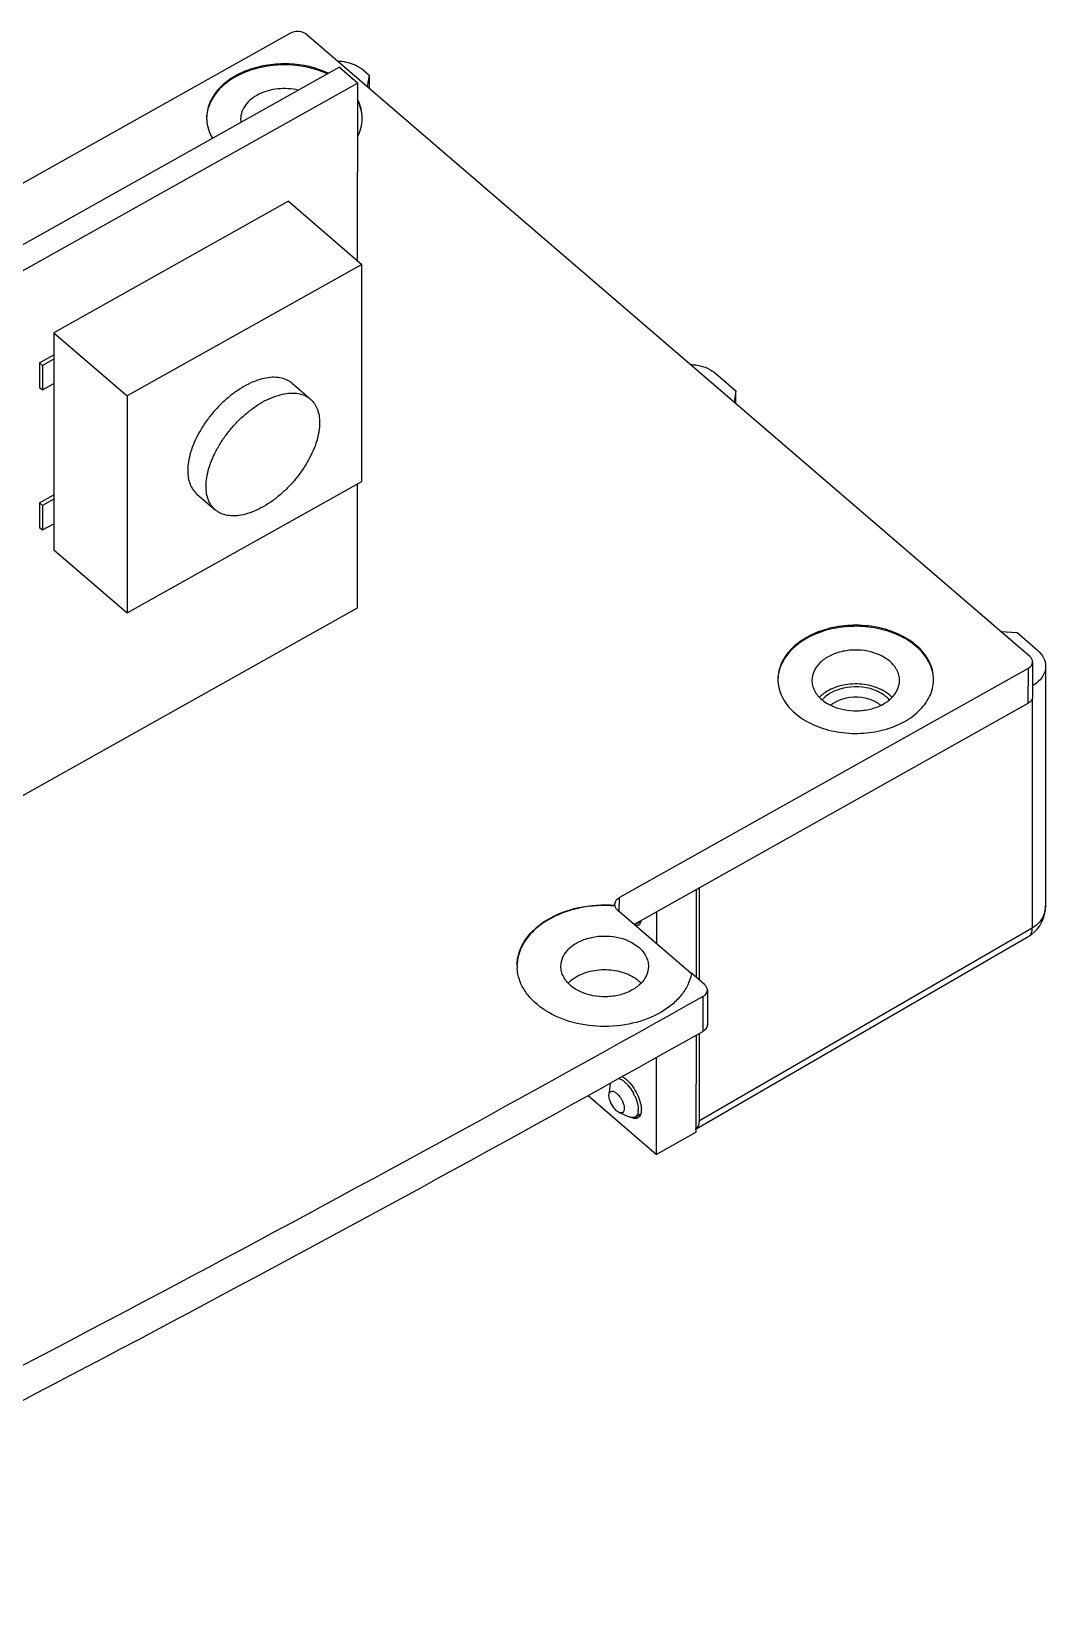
# Model space of a CAD drawing. Header units: millimetres. Extents: x 0 to 297, y 0 to 210.
# Drawn here: x 90.73 to 105.33, y 25.56 to 48.12 of the extents above; entities that cross this region are included whole.
import ezdxf

# ---------------------------------------------------------------- set-up
doc = ezdxf.new("R2010")
doc.units = ezdxf.units.MM
doc.header["$LTSCALE"] = 16.335
doc.layers.get('0').update_dxf_attribs({"linetype": 'CONTINUOUS'})

msp = doc.modelspace()

# ---------------------------------------------------------------- linework, layer by layer
at = {"color": 7, "linetype": 'Continuous'}
for p, q in [((94.451, 48.088), (88.57, 44.791)), ((105.1, 39.122), (94.697, 48.069)), ((89.713, 44.548), (95.159, 47.601)), ((95.423, 47.374), (95.159, 47.601)), ((95.514, 47.553), (95.59, 47.488)), ((95.59, 47.488), (95.565, 47.324)), ((95.59, 47.488), (95.59, 47.302)), ((89.977, 44.321), (95.423, 47.374)), ((95.423, 47.374), (95.421, 44.822)), ((94.431, 45.673), (91.055, 43.78)), ((94.431, 45.673), (95.487, 44.765)), ((95.487, 44.765), (92.111, 42.873)), ((95.485, 41.642), (95.487, 44.765)), ((91.055, 43.78), (91.053, 40.658)), ((91.055, 43.78), (92.111, 42.873)), ((90.848, 43.349), (90.847, 42.996)), ((90.848, 43.349), (91.055, 43.465)), ((90.848, 43.349), (90.892, 43.311)), ((91.055, 43.403), (90.892, 43.311)), ((90.892, 43.311), (90.891, 42.959)), ((100.585, 43.192), (100.868, 42.948)), ((90.847, 42.996), (90.891, 42.959)), ((90.891, 42.959), (91.055, 43.05)), ((92.111, 42.873), (92.109, 39.75)), ((94.483, 43.054), (94.746, 42.827)), ((100.868, 42.948), (100.843, 42.784)), ((100.868, 42.762), (100.868, 42.948)), ((92.109, 39.75), (95.485, 41.642)), ((95.419, 41.605), (95.418, 39.819)), ((90.846, 41.334), (91.054, 41.451)), ((90.846, 41.334), (90.89, 41.296)), ((90.846, 41.334), (90.846, 40.982)), ((91.054, 41.388), (90.89, 41.296)), ((90.89, 41.296), (90.89, 40.944)), ((93.113, 41.461), (93.377, 41.234)), ((90.846, 40.982), (90.89, 40.944)), ((90.89, 40.944), (91.053, 41.035)), ((91.053, 40.658), (92.109, 39.75)), ((95.418, 39.819), (89.972, 36.766)), ((104.678, 39.485), (104.915, 39.468)), ((104.915, 39.468), (105.21, 39.213)), ((105.139, 39.046), (105.138, 38.542)), ((105.074, 38.951), (99.193, 35.655)), ((105.074, 38.951), (105.073, 38.448)), ((105.327, 38.984), (105.325, 35.545)), ((105.073, 38.448), (99.404, 35.269)), ((105.135, 38.521), (105.133, 35.216)), ((99.192, 35.451), (99.193, 35.655)), ((100.302, 34.507), (100.303, 35.773)), ((100.346, 34.469), (100.347, 35.798)), ((99.129, 35.545), (99.128, 35.56)), ((99.129, 35.535), (99.129, 35.545)), ((100.226, 34.562), (99.166, 35.474)), ((99.73, 34.988), (99.731, 35.453)), ((105.325, 35.544), (105.325, 35.543)), ((99.422, 35.27), (99.503, 35.314)), ((105.133, 35.216), (100.344, 32.444)), ((100.297, 32.328), (105.087, 35.101)), ((100.42, 34.405), (100.231, 34.568)), ((100.459, 34.329), (100.459, 33.825)), ((100.394, 34.234), (100.394, 33.731)), ((100.3, 32.28), (100.301, 33.679)), ((100.344, 32.444), (100.345, 33.704)), ((99.729, 31.96), (99.729, 33.36)), ((99.044, 32.827), (99.067, 32.982)), ((98.742, 32.808), (99.729, 31.96)), ((99.192, 32.564), (99.335, 32.502)), ((99.42, 32.499), (99.499, 32.543)), ((100.3, 32.28), (99.729, 31.96))]:
    msp.add_line(p, q, dxfattribs=at)
for points in [[(105.273, 35.305), (105.297, 35.366), (105.314, 35.431), (105.323, 35.501), (105.325, 35.543)], [(105.086, 35.101), (105.117, 35.12), (105.164, 35.158), (105.206, 35.201), (105.242, 35.25), (105.273, 35.305)]]:
    msp.add_lwpolyline(points, dxfattribs=at)
for centre, radius, start, end in [((93.794, 46.873), 0.541, 179.9589, 182.8834), ((94.049, 46.857), 0.306, 179.9858, 188.9639), ((94.954, 46.872), 0.54, 358.3608, 359.9577), ((102.015, 38.796), 0.541, 179.9589, 182.8834), ((103.175, 38.795), 0.54, 358.3608, 359.9577), ((102.765, 38.195), 0.49, 44.144, 49.3352), ((99.213, 35.56), 0.0858, 171.3736, 179.7044), ((99.216, 35.551), 0.0882, 189.9826, 197.4203), ((99.221, 35.552), 0.0941, 197.4298, 204.4646), ((99.255, 35.577), 0.136, 223.576, 229.3448), ((99.39, 35.328), 0.0666, 287.0368, 298.6682), ((99.346, 35.36), 0.163, 343.7467, 348.3956), ((98.327, 34.677), 0.607, 179.9735, 183.7322), ((99.622, 34.677), 0.618, 348.9456, 349.8473), ((99.152, 34.087), 0.489, 43.7223, 49.3409), ((-79.817, 354.956), 367.884, 296.6378, 299.33138), ((-78.386, 351.755), 364.831, 296.60576, 299.34279), ((99.023, 32.727), 0.37, 49.2604, 52.7393), ((98.787, 32.51), 0.692, 24.1987, 28.7793), ((99.229, 32.605), 0.236, 355.3473, 0.0374)]:
    msp.add_arc(centre, radius, start, end, dxfattribs=at)
msp.add_ellipse((100.124, 32.633), major_axis=(-0.171, 0.305), ratio=0.452341, start_param=3.060094, end_param=3.819801, dxfattribs=at)
for points, knots in [([(94.697, 48.069), (94.666, 48.097), (94.578, 48.125), (94.49, 48.109), (94.451, 48.088)], [0, 0, 0, 0, 0.489577, 1, 1, 1, 1]), ([(95.004, 47.515), (94.828, 47.598), (94.53, 47.663), (94.136, 47.642), (93.853, 47.572), (93.605, 47.451), (93.41, 47.288), (93.284, 47.091), (93.253, 46.944), (93.253, 46.873)], [0, 0, 0, 0, 0.272189, 0.413135, 0.549931, 0.678111, 0.795036, 0.900998, 1, 1, 1, 1]), ([(94.989, 47.506), (94.815, 47.586), (94.521, 47.648), (94.133, 47.626), (93.854, 47.556), (93.61, 47.439), (93.416, 47.279), (93.289, 47.087), (93.255, 46.942), (93.253, 46.872)], [0, 0, 0, 0, 0.272334, 0.413016, 0.549564, 0.677657, 0.794714, 0.900923, 1, 1, 1, 1]), ([(95.45, 47.599), (95.428, 47.612), (95.332, 47.661), (95.223, 47.684), (95.141, 47.688)], [0, 0, 0, 0, 0.237764, 1, 1, 1, 1]), ([(94.572, 47.272), (94.476, 47.294), (94.28, 47.305), (94.047, 47.243), (93.895, 47.148), (93.81, 47.062), (93.756, 46.964), (93.743, 46.892), (93.743, 46.857)], [0, 0, 0, 0, 0.282956, 0.555683, 0.680351, 0.794805, 0.900141, 1, 1, 1, 1]), ([(95.493, 46.871), (95.493, 46.918), (95.481, 47.013), (95.445, 47.101), (95.423, 47.144)], [0, 0, 0, 0, 0.492023, 1, 1, 1, 1]), ([(95.493, 46.871), (95.492, 46.915), (95.478, 47.004), (95.445, 47.087), (95.423, 47.127)], [0, 0, 0, 0, 0.492131, 1, 1, 1, 1]), ([(93.254, 46.845), (93.256, 46.8), (93.273, 46.706), (93.312, 46.62), (93.336, 46.579)], [0, 0, 0, 0, 0.490889, 1, 1, 1, 1]), ([(95.423, 46.6), (95.444, 46.64), (95.478, 46.723), (95.492, 46.812), (95.493, 46.856)], [0, 0, 0, 0, 0.507909, 1, 1, 1, 1]), ([(100.212, 43.327), (100.248, 43.325), (100.38, 43.31), (100.511, 43.256), (100.585, 43.192)], [0, 0, 0, 0, 0.267606, 1, 1, 1, 1]), ([(94.483, 43.054), (94.471, 43.064), (94.445, 43.083), (94.388, 43.114), (94.305, 43.138), (94.195, 43.144), (94.076, 43.127), (93.95, 43.088), (93.82, 43.028), (93.69, 42.949), (93.563, 42.852), (93.441, 42.741), (93.329, 42.617), (93.228, 42.484), (93.142, 42.345), (93.073, 42.205), (93.021, 42.065), (92.989, 41.93), (92.981, 41.842), (92.981, 41.8)], [0, 0, 0, 0, 0.02098, 0.042251, 0.08663, 0.134965, 0.188248, 0.246789, 0.310349, 0.378286, 0.449666, 0.523354, 0.598091, 0.672568, 0.745484, 0.815623, 0.88192, 0.943546, 1, 1, 1, 1]), ([(93.245, 41.573), (93.245, 41.615), (93.253, 41.703), (93.285, 41.838), (93.336, 41.978), (93.406, 42.118), (93.492, 42.257), (93.593, 42.39), (93.705, 42.514), (93.827, 42.625), (93.954, 42.722), (94.084, 42.801), (94.214, 42.861), (94.34, 42.9), (94.459, 42.917), (94.569, 42.911), (94.652, 42.887), (94.709, 42.856), (94.735, 42.837), (94.746, 42.827)], [0, 0, 0, 0, 0.056453, 0.118077, 0.184374, 0.254513, 0.327429, 0.401905, 0.476642, 0.550331, 0.621711, 0.689649, 0.75321, 0.811751, 0.865035, 0.91337, 0.957749, 0.97902, 1, 1, 1, 1]), ([(94.746, 42.827), (94.768, 42.808), (94.807, 42.764), (94.849, 42.684), (94.874, 42.59), (94.879, 42.523), (94.879, 42.488)], [0, 0, 0, 0, 0.227845, 0.465578, 0.721264, 1, 1, 1, 1]), ([(94.879, 42.488), (94.879, 42.446), (94.871, 42.358), (94.839, 42.223), (94.787, 42.083), (94.717, 41.943), (94.631, 41.804), (94.531, 41.671), (94.418, 41.547), (94.297, 41.436), (94.17, 41.339), (94.04, 41.26), (93.91, 41.2), (93.784, 41.161), (93.665, 41.144), (93.555, 41.15), (93.472, 41.174), (93.415, 41.205), (93.389, 41.224), (93.377, 41.234)], [0, 0, 0, 0, 0.056453, 0.118077, 0.184374, 0.254513, 0.327429, 0.401905, 0.476642, 0.550331, 0.621711, 0.689649, 0.75321, 0.811751, 0.865035, 0.91337, 0.957749, 0.97902, 1, 1, 1, 1]), ([(92.981, 41.8), (92.981, 41.765), (92.986, 41.698), (93.011, 41.604), (93.052, 41.524), (93.092, 41.48), (93.113, 41.461)], [0, 0, 0, 0, 0.278735, 0.534421, 0.772157, 1, 1, 1, 1]), ([(93.377, 41.234), (93.356, 41.253), (93.316, 41.297), (93.275, 41.377), (93.25, 41.471), (93.245, 41.538), (93.245, 41.573)], [0, 0, 0, 0, 0.227845, 0.465578, 0.721264, 1, 1, 1, 1]), ([(103.466, 39.284), (103.39, 39.349), (103.208, 39.46), (102.897, 39.557), (102.559, 39.585), (102.224, 39.543), (101.922, 39.433), (101.677, 39.264), (101.539, 39.078), (101.484, 38.918), (101.474, 38.836), (101.474, 38.797)], [0, 0, 0, 0, 0.12355, 0.258202, 0.398809, 0.538698, 0.671383, 0.792214, 0.900171, 0.950689, 1, 1, 1, 1]), ([(103.466, 39.269), (103.39, 39.334), (103.21, 39.444), (102.902, 39.54), (102.567, 39.57), (102.234, 39.53), (101.932, 39.423), (101.687, 39.257), (101.545, 39.074), (101.487, 38.916), (101.476, 38.835), (101.474, 38.796)], [0, 0, 0, 0, 0.123304, 0.257639, 0.397969, 0.537736, 0.670539, 0.791709, 0.900061, 0.950691, 1, 1, 1, 1]), ([(103.714, 38.795), (103.714, 38.839), (103.703, 38.929), (103.636, 39.106), (103.54, 39.22), (103.466, 39.284)], [0, 0, 0, 0, 0.23507, 0.477049, 1, 1, 1, 1]), ([(103.714, 38.795), (103.713, 38.838), (103.7, 38.925), (103.632, 39.096), (103.538, 39.207), (103.466, 39.269)], [0, 0, 0, 0, 0.234933, 0.477134, 1, 1, 1, 1]), ([(103.084, 39.055), (102.996, 39.131), (102.819, 39.204), (102.575, 39.224), (102.386, 39.201), (102.216, 39.139), (102.078, 39.044), (101.987, 38.922), (101.964, 38.826), (101.964, 38.781)], [0, 0, 0, 0, 0.256814, 0.397804, 0.538069, 0.671107, 0.792251, 0.900486, 1, 1, 1, 1]), ([(103.224, 38.78), (103.224, 38.805), (103.218, 38.856), (103.18, 38.955), (103.126, 39.019), (103.084, 39.055)], [0, 0, 0, 0, 0.235023, 0.477033, 1, 1, 1, 1]), ([(105.074, 38.951), (105.092, 38.962), (105.124, 38.988), (105.139, 39.027), (105.139, 39.046)], [0, 0, 0, 0, 0.536781, 1, 1, 1, 1]), ([(105.139, 39.046), (105.139, 39.06), (105.131, 39.089), (105.112, 39.112), (105.1, 39.122)], [0, 0, 0, 0, 0.475521, 1, 1, 1, 1]), ([(105.21, 39.213), (105.245, 39.183), (105.304, 39.115), (105.327, 39.026), (105.327, 38.984)], [0, 0, 0, 0, 0.524718, 1, 1, 1, 1]), ([(105.327, 38.984), (105.327, 38.93), (105.285, 38.811), (105.19, 38.734), (105.135, 38.703)], [0, 0, 0, 0, 0.463779, 1, 1, 1, 1]), ([(101.475, 38.769), (101.477, 38.727), (101.491, 38.642), (101.56, 38.475), (101.652, 38.368), (101.723, 38.307)], [0, 0, 0, 0, 0.234888, 0.477261, 1, 1, 1, 1]), ([(101.723, 38.307), (101.798, 38.242), (101.978, 38.132), (102.286, 38.036), (102.621, 38.006), (102.954, 38.046), (103.256, 38.153), (103.501, 38.318), (103.643, 38.501), (103.702, 38.66), (103.713, 38.74), (103.714, 38.78)], [0, 0, 0, 0, 0.12329, 0.257607, 0.397919, 0.537681, 0.670489, 0.791678, 0.900055, 0.95069, 1, 1, 1, 1]), ([(101.964, 38.781), (101.964, 38.756), (101.971, 38.705), (102.008, 38.606), (102.062, 38.542), (102.104, 38.506)], [0, 0, 0, 0, 0.235023, 0.477033, 1, 1, 1, 1]), ([(102.132, 38.59), (102.127, 38.586), (102.106, 38.569), (102.086, 38.551), (102.072, 38.537)], [0, 0, 0, 0, 0.255478, 1, 1, 1, 1]), ([(102.104, 38.506), (102.193, 38.43), (102.37, 38.357), (102.614, 38.337), (102.803, 38.36), (102.973, 38.422), (103.11, 38.517), (103.202, 38.64), (103.224, 38.735), (103.224, 38.78)], [0, 0, 0, 0, 0.256814, 0.397804, 0.538069, 0.671107, 0.792251, 0.900486, 1, 1, 1, 1]), ([(102.236, 38.6), (102.224, 38.594), (102.18, 38.567), (102.139, 38.534), (102.114, 38.506)], [0, 0, 0, 0, 0.260834, 1, 1, 1, 1]), ([(103.084, 38.567), (103.024, 38.619), (102.871, 38.699), (102.615, 38.742), (102.356, 38.711), (102.198, 38.639), (102.132, 38.59)], [0, 0, 0, 0, 0.236185, 0.496536, 0.758869, 1, 1, 1, 1]), ([(102.882, 38.634), (102.838, 38.652), (102.652, 38.705), (102.446, 38.689), (102.312, 38.636)], [0, 0, 0, 0, 0.247488, 1, 1, 1, 1]), ([(103.023, 38.553), (103.012, 38.561), (102.969, 38.593), (102.92, 38.618), (102.882, 38.634)], [0, 0, 0, 0, 0.240462, 1, 1, 1, 1]), ([(102.868, 38.478), (102.825, 38.499), (102.642, 38.562), (102.428, 38.539), (102.302, 38.468)], [0, 0, 0, 0, 0.248154, 1, 1, 1, 1]), ([(102.956, 38.42), (102.949, 38.425), (102.922, 38.447), (102.892, 38.466), (102.868, 38.478)], [0, 0, 0, 0, 0.241356, 1, 1, 1, 1]), ([(105.138, 38.542), (105.138, 38.524), (105.124, 38.484), (105.092, 38.458), (105.073, 38.448)], [0, 0, 0, 0, 0.463219, 1, 1, 1, 1]), ([(99.129, 35.573), (99.131, 35.589), (99.147, 35.623), (99.176, 35.645), (99.193, 35.655)], [0, 0, 0, 0, 0.465823, 1, 1, 1, 1]), ([(97.721, 34.677), (97.721, 34.739), (97.74, 34.866), (97.827, 35.044), (97.964, 35.204), (98.212, 35.391), (98.609, 35.539), (98.954, 35.56), (99.129, 35.545)], [0, 0, 0, 0, 0.101212, 0.206928, 0.320406, 0.443079, 0.712478, 1, 1, 1, 1]), ([(99.129, 35.535), (98.958, 35.549), (98.62, 35.53), (98.23, 35.389), (97.982, 35.21), (97.842, 35.056), (97.751, 34.884), (97.725, 34.76), (97.721, 34.7)], [0, 0, 0, 0, 0.28635, 0.555534, 0.678571, 0.792609, 0.898795, 1, 1, 1, 1]), ([(99.136, 35.513), (99.137, 35.511), (99.143, 35.5), (99.15, 35.49), (99.157, 35.483)], [0, 0, 0, 0, 0.241736, 1, 1, 1, 1]), ([(105.325, 35.543), (105.325, 35.479), (105.291, 35.344), (105.191, 35.249), (105.133, 35.216)], [0, 0, 0, 0, 0.494163, 1, 1, 1, 1]), ([(99.462, 35.256), (99.46, 35.255), (99.449, 35.25), (99.438, 35.248), (99.43, 35.247)], [0, 0, 0, 0, 0.24451, 1, 1, 1, 1]), ([(99.503, 35.314), (99.5, 35.302), (99.49, 35.279), (99.472, 35.262), (99.462, 35.256)], [0, 0, 0, 0, 0.534031, 1, 1, 1, 1]), ([(105.087, 35.101), (105.103, 35.11), (105.13, 35.148), (105.133, 35.192), (105.133, 35.216)], [0, 0, 0, 0, 0.432345, 1, 1, 1, 1]), ([(98.351, 34.667), (98.351, 34.712), (98.373, 34.807), (98.465, 34.93), (98.602, 35.025), (98.772, 35.086), (98.961, 35.11), (99.205, 35.09), (99.382, 35.017), (99.471, 34.941)], [0, 0, 0, 0, 0.099514, 0.207749, 0.328893, 0.461931, 0.602196, 0.743186, 1, 1, 1, 1]), ([(99.471, 34.941), (99.513, 34.905), (99.566, 34.841), (99.604, 34.742), (99.611, 34.691), (99.611, 34.666)], [0, 0, 0, 0, 0.522967, 0.764977, 1, 1, 1, 1]), ([(100.229, 34.558), (100.219, 34.504), (100.182, 34.395), (100.086, 34.246), (99.953, 34.112), (99.726, 33.955), (99.379, 33.826), (98.925, 33.783), (98.478, 33.853), (98.146, 34.004), (97.94, 34.175), (97.824, 34.317), (97.748, 34.472), (97.725, 34.583), (97.722, 34.637)], [0, 0, 0, 0, 0.05166, 0.106152, 0.164374, 0.22668, 0.36174, 0.505291, 0.647634, 0.779494, 0.839846, 0.8962, 0.949173, 1, 1, 1, 1]), ([(98.49, 34.392), (98.449, 34.428), (98.395, 34.492), (98.357, 34.591), (98.351, 34.642), (98.351, 34.667)], [0, 0, 0, 0, 0.522967, 0.764977, 1, 1, 1, 1]), ([(99.611, 34.666), (99.611, 34.621), (99.588, 34.525), (99.496, 34.403), (99.359, 34.308), (99.189, 34.246), (99, 34.222), (98.756, 34.242), (98.579, 34.315), (98.49, 34.392)], [0, 0, 0, 0, 0.099514, 0.207749, 0.328893, 0.461931, 0.602196, 0.743186, 1, 1, 1, 1]), ([(98.519, 34.481), (98.584, 34.529), (98.742, 34.602), (99.002, 34.633), (99.258, 34.59), (99.41, 34.51), (99.47, 34.458)], [0, 0, 0, 0, 0.241131, 0.503464, 0.763815, 1, 1, 1, 1]), ([(98.455, 34.425), (98.46, 34.43), (98.48, 34.45), (98.502, 34.468), (98.519, 34.481)], [0, 0, 0, 0, 0.244499, 1, 1, 1, 1]), ([(100.394, 34.234), (100.413, 34.245), (100.445, 34.271), (100.459, 34.31), (100.459, 34.329)], [0, 0, 0, 0, 0.536699, 1, 1, 1, 1]), ([(100.459, 34.329), (100.459, 34.343), (100.451, 34.372), (100.432, 34.395), (100.42, 34.405)], [0, 0, 0, 0, 0.475519, 1, 1, 1, 1]), ([(100.459, 33.825), (100.459, 33.807), (100.444, 33.767), (100.412, 33.741), (100.394, 33.731)], [0, 0, 0, 0, 0.463301, 1, 1, 1, 1]), ([(99.234, 33.083), (99.236, 33.082), (99.244, 33.077), (99.252, 33.072), (99.258, 33.068)], [0, 0, 0, 0, 0.242299, 1, 1, 1, 1]), ([(99.258, 33.068), (99.261, 33.065), (99.276, 33.055), (99.29, 33.043), (99.3, 33.034)], [0, 0, 0, 0, 0.239067, 1, 1, 1, 1]), ([(99.265, 33.007), (99.269, 33.004), (99.288, 32.987), (99.305, 32.969), (99.317, 32.955)], [0, 0, 0, 0, 0.238288, 1, 1, 1, 1]), ([(99.3, 33.034), (99.33, 33.006), (99.385, 32.941), (99.451, 32.832), (99.489, 32.733), (99.506, 32.656), (99.509, 32.619), (99.509, 32.602)], [0, 0, 0, 0, 0.249856, 0.519587, 0.778722, 0.895596, 1, 1, 1, 1]), ([(99.317, 32.955), (99.324, 32.947), (99.352, 32.911), (99.377, 32.873), (99.394, 32.843)], [0, 0, 0, 0, 0.24259, 1, 1, 1, 1]), ([(99.071, 32.701), (99.067, 32.711), (99.052, 32.745), (99.043, 32.783), (99.043, 32.81)], [0, 0, 0, 0, 0.277346, 1, 1, 1, 1]), ([(99.044, 32.827), (99.046, 32.839), (99.052, 32.86), (99.083, 32.877), (99.12, 32.866), (99.141, 32.851), (99.153, 32.841)], [0, 0, 0, 0, 0.239117, 0.436709, 0.677081, 1, 1, 1, 1]), ([(99.153, 32.841), (99.159, 32.836), (99.184, 32.812), (99.204, 32.784), (99.218, 32.761)], [0, 0, 0, 0, 0.230522, 1, 1, 1, 1]), ([(99.218, 32.761), (99.225, 32.75), (99.247, 32.706), (99.263, 32.656), (99.263, 32.621)], [0, 0, 0, 0, 0.276039, 1, 1, 1, 1]), ([(99.418, 32.793), (99.426, 32.777), (99.45, 32.717), (99.465, 32.652), (99.465, 32.606)], [0, 0, 0, 0, 0.277229, 1, 1, 1, 1]), ([(99.153, 32.589), (99.145, 32.596), (99.112, 32.629), (99.086, 32.669), (99.071, 32.701)], [0, 0, 0, 0, 0.22996, 1, 1, 1, 1]), ([(99.192, 32.564), (99.188, 32.565), (99.174, 32.572), (99.162, 32.581), (99.153, 32.589)], [0, 0, 0, 0, 0.226035, 1, 1, 1, 1]), ([(99.263, 32.621), (99.263, 32.601), (99.257, 32.568), (99.218, 32.555), (99.201, 32.56), (99.192, 32.564)], [0, 0, 0, 0, 0.520079, 0.735754, 1, 1, 1, 1]), ([(99.42, 32.499), (99.415, 32.497), (99.393, 32.488), (99.367, 32.491), (99.349, 32.497)], [0, 0, 0, 0, 0.227492, 1, 1, 1, 1]), ([(99.464, 32.586), (99.464, 32.58), (99.461, 32.559), (99.455, 32.538), (99.446, 32.525)], [0, 0, 0, 0, 0.280002, 1, 1, 1, 1]), ([(99.501, 32.544), (99.498, 32.531), (99.488, 32.509), (99.47, 32.492), (99.46, 32.486)], [0, 0, 0, 0, 0.534031, 1, 1, 1, 1]), ([(99.509, 32.602), (99.509, 32.597), (99.508, 32.577), (99.505, 32.558), (99.501, 32.544)], [0, 0, 0, 0, 0.27033, 1, 1, 1, 1]), ([(99.46, 32.486), (99.449, 32.48), (99.421, 32.473), (99.394, 32.479), (99.38, 32.484)], [0, 0, 0, 0, 0.459791, 1, 1, 1, 1])]:
    msp.add_open_spline(points, degree=3, knots=knots, dxfattribs=at)
for points in [[(95.514, 47.553), (95.494, 47.57), (95.473, 47.586), (95.45, 47.599)], [(102.312, 38.636), (102.286, 38.626), (102.26, 38.614), (102.236, 38.6)], [(102.302, 38.468), (102.278, 38.455), (102.255, 38.439), (102.234, 38.422)], [(103.077, 38.502), (103.061, 38.52), (103.042, 38.537), (103.023, 38.553)], [(99.44, 35.284), (99.435, 35.278), (99.429, 35.273), (99.422, 35.27)], [(99.447, 35.294), (99.445, 35.29), (99.443, 35.287), (99.44, 35.284)], [(99.187, 33.056), (99.196, 33.053), (99.205, 33.049), (99.213, 33.044)], [(99.213, 33.044), (99.225, 33.038), (99.237, 33.03), (99.247, 33.022)], [(99.043, 32.81), (99.043, 32.816), (99.043, 32.822), (99.044, 32.827)], [(99.349, 32.497), (99.345, 32.499), (99.34, 32.5), (99.335, 32.502)], [(99.438, 32.514), (99.433, 32.508), (99.427, 32.503), (99.42, 32.499)], [(99.446, 32.525), (99.444, 32.521), (99.441, 32.517), (99.438, 32.514)]]:
    msp.add_open_spline(points, degree=3, dxfattribs=at)

doc.saveas('drawing.dxf')
